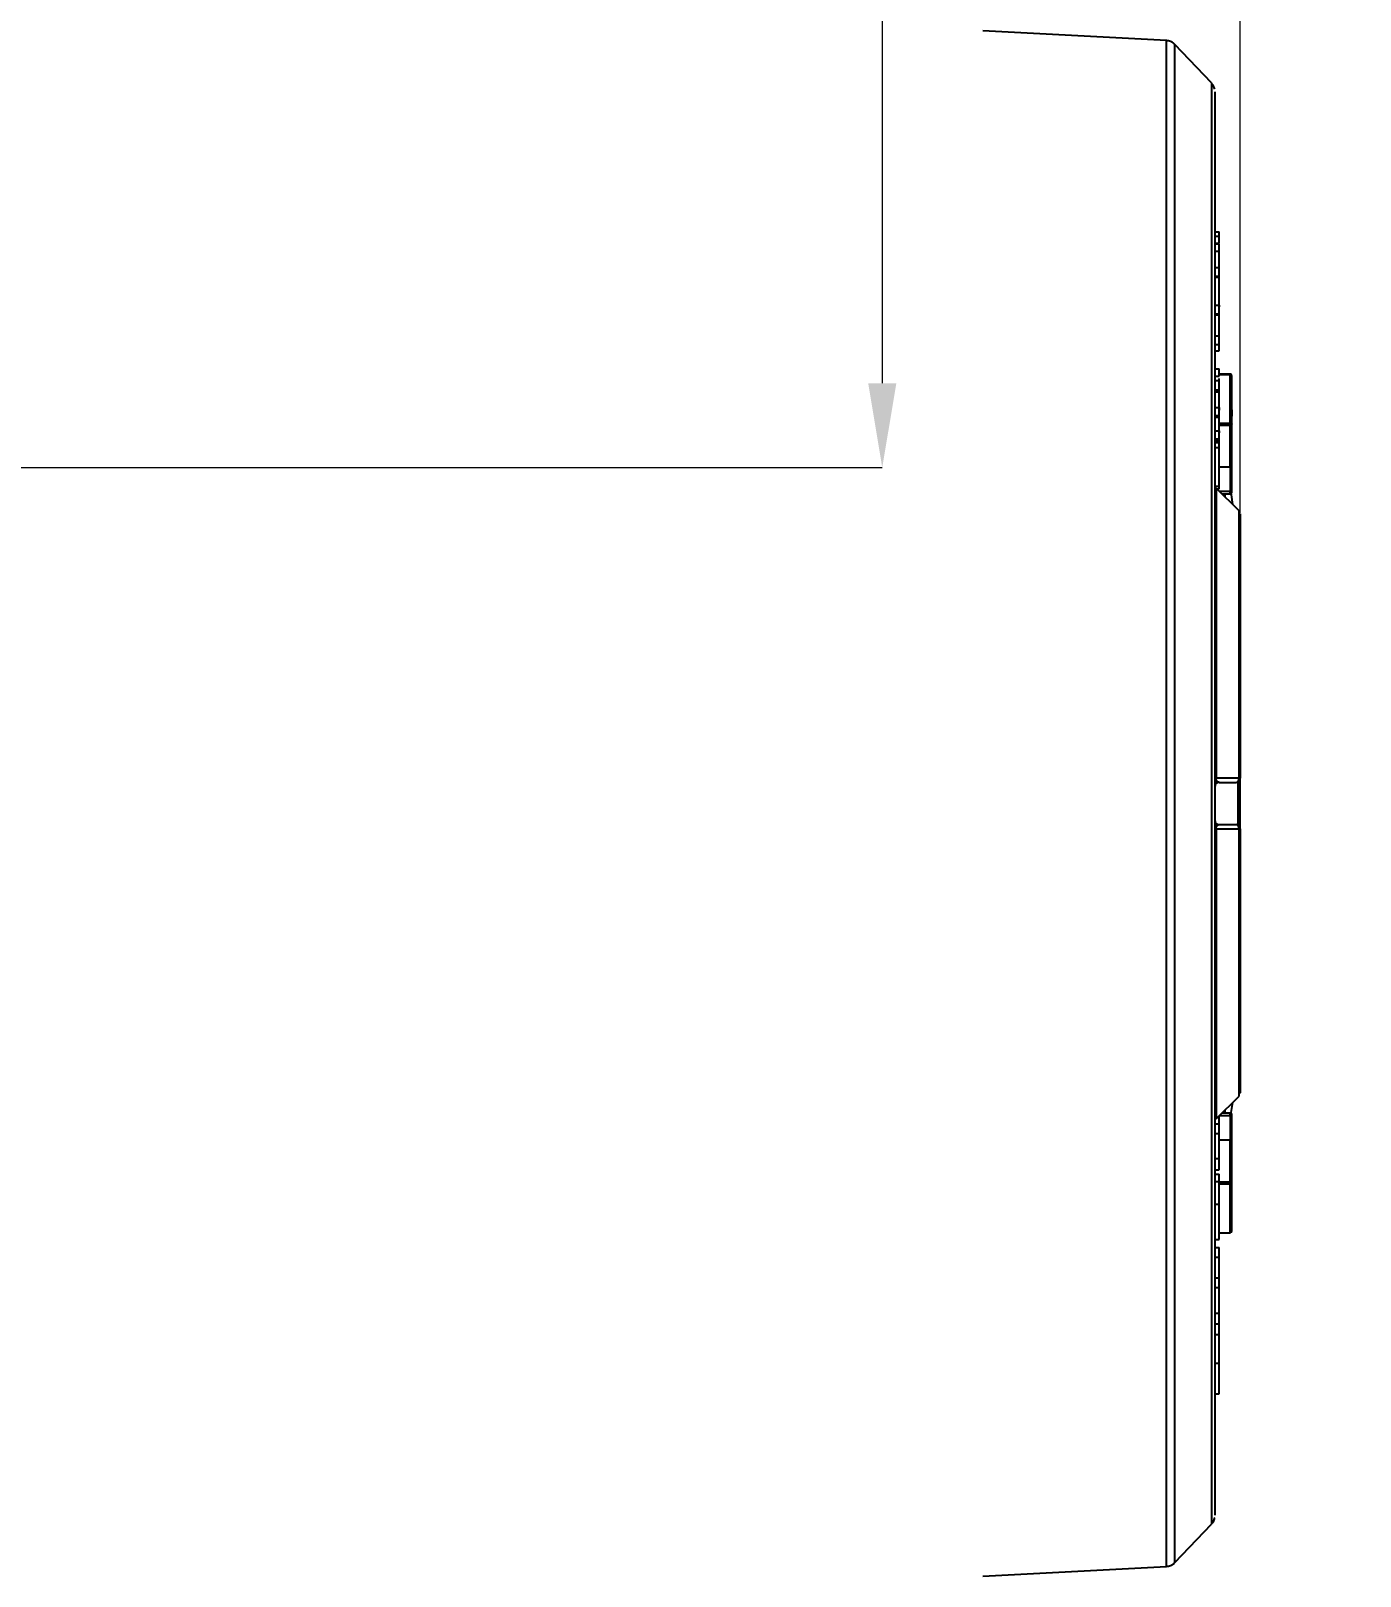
# Model space of a CAD drawing. Header units: millimetres. Extents: x 2251 to 4395, y 932 to 2449.
# Drawn here: x 3308.4 to 3465.8, y 1200.6 to 1383.5 of the extents above; entities that cross this region are included whole.
import ezdxf

# ---------------------------------------------------------------- set-up
doc = ezdxf.new("R2010")
doc.units = ezdxf.units.MM
doc.layers.add('AM_5', color=3, linetype='Continuous', lineweight=25)
doc.styles.add('SLDTEXTSTYLE1', font='txt.shx', dxfattribs={"width": 0.7, "bigfont": 'gbcbig.shx'})
doc.dimstyles.new('SLDDIMSTYLE12$0', dxfattribs={"dimtxt": 12, "dimasz": 10, "dimexe": 0, "dimexo": 0.0625, "dimgap": 0.875, "dimtad": 1, "dimdec": 1, "dimlfac": 1.8, "dimrnd": 1e-09, "dimzin": 12, "dimdsep": 46, "dimtxsty": 'SLDTEXTSTYLE1', "dimcen": 0.09, "dimdle": 8.16, "dimclrd": 3, "dimclre": 3, "dimadec": 0, "dimazin": 3, "dimtfac": 1, "dimtdec": 1, "dimtofl": 0, "dimtmove": 0, "dimatfit": 3, "dimfxl": 0, "dimfrac": 2, "dimtolj": 1, "dimlwd": 5, "dimlwe": 5, "dimarcsym": 0})

# ---------------------------------------------------------------- blocks, each defined once
blk = doc.blocks.new('*D66')
at = {"layer": 'AM_5', "color": 3, "lineweight": 5, "transparency": 16777216}
blk.add_line((3279.59, 1403.57), (3279.59, 1523.32), dxfattribs=at)
at = {"layer": 'AM_5', "color": 3, "linetype": 'Continuous', "lineweight": 5, "transparency": 16777216}
for p, q in [((3289.59, 1523.32), (3441.59, 1523.32)), ((3451.59, 1326.42), (3451.59, 1523.32))]:
    blk.add_line(p, q, dxfattribs=at)
at = {"layer": 'AM_5', "color": 3, "transparency": 16777216}
for points in [[(3289.59, 1524.99), (3289.59, 1521.65), (3279.59, 1523.32)], [(3441.59, 1524.99), (3441.59, 1521.65), (3451.59, 1523.32)]]:
    blk.add_solid(points, dxfattribs=at)
at = {"layer": 'Defpoints', "color": 0, "transparency": 16777216}
for p in [(3451.59, 1523.32), (3279.59, 1403.51), (3451.59, 1326.36)]:
    blk.add_point(p, dxfattribs=at)
at = {"layer": 'AM_5', "color": 0, "transparency": 16777216, "insert": (3365.59, 1530.2), "char_height": 12, "attachment_point": 5, "style": 'SLDTEXTSTYLE1'}
blk.add_mtext('\\A1;175', dxfattribs=at)
blk = doc.blocks.new('*D67')
at = {"layer": 'AM_5', "color": 3, "lineweight": 5, "transparency": 16777216}
blk.add_line((3451.13, 1403.57), (3451.13, 1523.32), dxfattribs=at)
at = {"layer": 'AM_5', "color": 3, "linetype": 'Continuous', "lineweight": 5, "transparency": 16777216}
for p, q in [((3461.13, 1523.32), (3613.14, 1523.32)), ((3623.14, 1326.42), (3623.14, 1523.32))]:
    blk.add_line(p, q, dxfattribs=at)
at = {"layer": 'AM_5', "color": 3, "transparency": 16777216}
for points in [[(3461.13, 1524.99), (3461.13, 1521.65), (3451.13, 1523.32)], [(3613.14, 1524.99), (3613.14, 1521.65), (3623.14, 1523.32)]]:
    blk.add_solid(points, dxfattribs=at)
at = {"layer": 'Defpoints', "color": 0, "transparency": 16777216}
for p in [(3623.14, 1523.32), (3451.13, 1403.51), (3623.14, 1326.36)]:
    blk.add_point(p, dxfattribs=at)
at = {"layer": 'AM_5', "color": 0, "transparency": 16777216, "insert": (3537.13, 1530.2), "char_height": 12, "attachment_point": 5, "style": 'SLDTEXTSTYLE1'}
blk.add_mtext('\\A1;195', dxfattribs=at)
blk = doc.blocks.new('*D75')
at = {"layer": 'AM_5', "color": 3, "lineweight": 5, "transparency": 16777216}
blk.add_line((3394.85, 1449.28), (3409.2, 1449.28), dxfattribs=at)
at = {"layer": 'AM_5', "color": 3, "linetype": 'Continuous', "lineweight": 5, "transparency": 16777216}
for p, q in [((3409.2, 1439.28), (3409.2, 1341.83)), ((3149.26, 1331.83), (3409.2, 1331.83))]:
    blk.add_line(p, q, dxfattribs=at)
at = {"layer": 'AM_5', "color": 3, "transparency": 16777216}
for points in [[(3407.54, 1439.28), (3410.87, 1439.28), (3409.2, 1449.28)], [(3407.54, 1341.83), (3410.87, 1341.83), (3409.2, 1331.83)]]:
    blk.add_solid(points, dxfattribs=at)
at = {"layer": 'Defpoints', "color": 0, "transparency": 16777216}
for p in [(3394.79, 1449.28), (3149.2, 1331.83), (3409.2, 1331.83)]:
    blk.add_point(p, dxfattribs=at)
at = {"layer": 'AM_5', "color": 0, "transparency": 16777216, "insert": (3402.33, 1399.78), "char_height": 12, "attachment_point": 5, "rotation": 90, "style": 'SLDTEXTSTYLE1'}
blk.add_mtext('\\A1;115', dxfattribs=at)

msp = doc.modelspace()

# ---------------------------------------------------------------- linework, layer by layer
at = {"color": 7, "linetype": 'Continuous', "lineweight": 25}
for p, q in [((3442.841, 1382.403), (3421.113, 1383.542)), ((3448.175, 1377.381), (3443.851, 1381.938)), ((3448.587, 1359.753), (3449.087, 1359.753)), ((3449.087, 1359.242), (3449.087, 1359.753)), ((3448.587, 1359.242), (3449.087, 1359.242)), ((3448.587, 1358.412), (3449.087, 1358.412)), ((3448.587, 1358.349), (3449.087, 1358.349)), ((3449.087, 1358.412), (3449.087, 1359.242)), ((3449.087, 1357.455), (3449.087, 1358.349)), ((3448.587, 1357.455), (3449.087, 1357.455)), ((3448.587, 1355.54), (3449.087, 1355.54)), ((3448.587, 1354.519), (3449.087, 1354.519)), ((3448.587, 1354.391), (3449.087, 1354.391)), ((3449.087, 1354.519), (3449.087, 1355.54)), ((3449.087, 1354.647), (3449.087, 1354.642)), ((3449.087, 1354.391), (3449.087, 1354.519)), ((3449.087, 1351.073), (3449.087, 1354.391)), ((3448.587, 1351.073), (3449.087, 1351.073)), ((3449.087, 1350.051), (3449.087, 1351.073)), ((3448.587, 1350.051), (3449.087, 1350.051)), ((3448.587, 1349.924), (3449.087, 1349.924)), ((3449.087, 1349.924), (3449.087, 1350.051)), ((3449.087, 1347.435), (3449.087, 1349.924)), ((3448.587, 1347.435), (3449.087, 1347.435)), ((3449.087, 1346.413), (3449.087, 1347.435)), ((3448.587, 1346.413), (3449.087, 1346.413)), ((3448.587, 1345.647), (3449.087, 1345.647)), ((3449.087, 1345.647), (3449.087, 1346.413)), ((3448.587, 1343.541), (3449.087, 1343.541)), ((3449.087, 1342.648), (3449.087, 1343.541)), ((3448.587, 1342.648), (3449.087, 1342.648)), ((3448.587, 1342.137), (3449.087, 1342.137)), ((3450.386, 1342.912), (3449.087, 1342.912)), ((3449.087, 1342.878), (3450.386, 1342.878)), ((3449.087, 1341.052), (3449.087, 1342.137)), ((3448.587, 1341.052), (3449.087, 1341.052)), ((3448.587, 1340.861), (3449.087, 1340.861)), ((3448.587, 1340.797), (3449.087, 1340.797)), ((3449.087, 1340.861), (3449.087, 1341.052)), ((3449.087, 1338.946), (3449.087, 1340.797)), ((3448.587, 1338.946), (3449.087, 1338.946)), ((3448.587, 1337.988), (3449.087, 1337.988)), ((3448.587, 1337.797), (3449.087, 1337.797)), ((3449.087, 1337.988), (3449.087, 1338.946)), ((3449.087, 1337.797), (3449.087, 1337.988)), ((3449.087, 1336.201), (3449.087, 1337.797)), ((3450.586, 1338.688), (3450.586, 1337.923)), ((3448.587, 1336.201), (3449.087, 1336.201)), ((3449.087, 1337.097), (3450.386, 1337.097)), ((3449.087, 1336.843), (3450.386, 1336.843)), ((3449.087, 1335.244), (3449.087, 1336.201)), ((3450.386, 1331.911), (3450.386, 1336.843)), ((3450.586, 1332.052), (3450.586, 1336.985)), ((3448.587, 1335.244), (3449.087, 1335.244)), ((3449.087, 1335.052), (3448.587, 1335.052)), ((3448.587, 1334.925), (3449.087, 1334.925)), ((3448.587, 1334.797), (3449.087, 1334.797)), ((3448.587, 1334.223), (3449.087, 1334.223)), ((3449.087, 1335.052), (3449.087, 1335.244)), ((3449.087, 1334.925), (3449.087, 1335.052)), ((3449.087, 1334.861), (3449.087, 1334.925)), ((3449.087, 1334.797), (3449.087, 1334.861)), ((3449.087, 1334.223), (3449.087, 1334.797)), ((3449.087, 1331.911), (3450.386, 1331.911)), ((3448.587, 1329.627), (3449.087, 1329.627)), ((3451.44, 1326.709), (3448.733, 1329.416)), ((3448.841, 1329.308), (3449.087, 1329.308)), ((3449.087, 1329.308), (3449.087, 1329.627)), ((3450.386, 1328.986), (3449.163, 1328.986)), ((3449.416, 1328.733), (3450.386, 1328.733)), ((3449.42, 1328.729), (3450.386, 1328.729)), ((3449.783, 1328.366), (3449.783, 1328.729)), ((3449.786, 1328.363), (3449.786, 1328.729)), ((3450.386, 1328.729), (3450.386, 1328.733)), ((3451.547, 1320.694), (3451.523, 1320.622)), ((3451.541, 1320.662), (3451.559, 1320.725)), ((3451.563, 1320.738), (3451.57, 1320.761)), ((3451.44, 1295.093), (3451.44, 1295.576)), ((3448.733, 1295.091), (3451.44, 1295.093)), ((3449.087, 1294.562), (3451.087, 1294.562)), ((3451.44, 1289.031), (3448.733, 1289.034)), ((3448.965, 1289.532), (3449.087, 1289.562)), ((3449.087, 1289.562), (3451.087, 1289.562)), ((3451.44, 1288.1), (3451.44, 1289.031)), ((3451.57, 1266.214), (3451.58, 1266.216)), ((3451.523, 1263.503), (3451.547, 1263.43)), ((3451.559, 1263.4), (3451.541, 1263.463)), ((3451.587, 1263.217), (3451.562, 1263.392)), ((3451.57, 1263.364), (3451.563, 1263.387)), ((3448.733, 1254.709), (3451.44, 1257.416)), ((3449.162, 1255.138), (3450.386, 1255.138)), ((3450.386, 1255.391), (3449.415, 1255.391)), ((3450.386, 1255.395), (3449.419, 1255.395)), ((3449.783, 1255.395), (3449.783, 1255.759)), ((3449.786, 1255.395), (3449.786, 1255.762)), ((3450.386, 1255.391), (3450.386, 1255.395)), ((3450.471, 1255.255), (3450.689, 1256.665)), ((3448.587, 1254.138), (3449.087, 1254.138)), ((3449.087, 1254.138), (3449.087, 1255.062)), ((3449.087, 1252.993), (3449.087, 1254.138)), ((3448.587, 1252.993), (3449.087, 1252.993)), ((3449.087, 1249.975), (3449.087, 1252.993)), ((3450.386, 1252.213), (3449.087, 1252.213)), ((3450.386, 1247.281), (3450.386, 1252.213)), ((3450.586, 1247.139), (3450.586, 1252.072)), ((3449.087, 1249.975), (3448.587, 1249.975)), ((3448.587, 1248.686), (3449.087, 1248.686)), ((3448.587, 1248.161), (3449.087, 1248.161)), ((3449.087, 1247.314), (3449.087, 1248.161)), ((3448.587, 1247.314), (3449.087, 1247.314)), ((3449.087, 1244.639), (3449.087, 1247.314)), ((3449.087, 1247.281), (3450.386, 1247.281)), ((3449.087, 1247.027), (3450.386, 1247.027)), ((3450.586, 1244.001), (3450.586, 1247.139)), ((3448.587, 1244.639), (3449.087, 1244.639)), ((3450.586, 1241.412), (3450.586, 1244.001)), ((3449.087, 1241.246), (3450.386, 1241.246)), ((3449.087, 1241.212), (3450.386, 1241.212)), ((3448.587, 1240.454), (3449.087, 1240.454)), ((3448.587, 1239.494), (3449.087, 1239.494)), ((3448.587, 1238.351), (3449.087, 1238.351)), ((3449.087, 1235.89), (3449.087, 1238.351)), ((3448.587, 1235.89), (3449.087, 1235.89)), ((3449.087, 1234.745), (3449.087, 1235.89)), ((3448.587, 1234.745), (3449.087, 1234.745)), ((3449.087, 1231.727), (3449.087, 1234.745)), ((3448.587, 1231.727), (3449.087, 1231.727)), ((3448.587, 1230.448), (3449.087, 1230.448)), ((3448.587, 1229.204), (3449.087, 1229.204)), ((3448.587, 1225.795), (3449.087, 1225.795)), ((3449.087, 1222.183), (3449.087, 1225.795)), ((3448.587, 1222.183), (3449.087, 1222.183)), ((3443.851, 1202.187), (3448.175, 1206.743)), ((3421.113, 1200.583), (3442.841, 1201.722))]:
    msp.add_line(p, q, dxfattribs=at)
at = {"color": 7, "linetype": 'Continuous', "lineweight": 25, "flags": 128}
for points in [[(3442.841, 1201.722), (3442.841, 1201.73), (3442.841, 1201.982), (3442.841, 1202.584), (3442.841, 1203.533), (3442.841, 1204.825), (3442.841, 1206.455), (3442.841, 1208.417), (3442.841, 1210.704), (3442.841, 1213.306), (3442.841, 1216.213), (3442.841, 1219.415), (3442.841, 1222.898), (3442.842, 1226.65), (3442.842, 1230.655), (3442.842, 1234.898), (3442.842, 1239.363), (3442.842, 1244.033), (3442.842, 1248.888), (3442.842, 1253.911), (3442.842, 1259.082), (3442.842, 1264.381), (3442.842, 1269.788), (3442.842, 1275.28), (3442.842, 1280.838), (3442.842, 1286.439), (3442.842, 1292.062), (3442.842, 1297.685), (3442.842, 1303.287), (3442.842, 1308.844), (3442.842, 1314.337), (3442.842, 1319.743), (3442.842, 1325.042), (3442.842, 1330.213), (3442.842, 1335.236), (3442.842, 1340.092), (3442.842, 1344.761), (3442.842, 1349.227), (3442.842, 1353.47), (3442.842, 1357.475), (3442.841, 1361.227), (3442.841, 1364.71), (3442.841, 1367.912), (3442.841, 1370.819), (3442.841, 1373.421), (3442.841, 1375.708), (3442.841, 1377.67), (3442.841, 1379.3), (3442.841, 1380.592), (3442.841, 1381.541), (3442.841, 1382.142), (3442.841, 1382.395), (3442.841, 1382.403)], [(3443.851, 1202.187), (3443.851, 1202.199), (3443.851, 1202.471), (3443.851, 1203.104), (3443.851, 1204.095), (3443.851, 1205.441), (3443.851, 1207.135), (3443.851, 1209.171), (3443.851, 1211.54), (3443.851, 1214.234), (3443.851, 1217.241), (3443.851, 1220.55), (3443.851, 1224.146), (3443.851, 1228.015), (3443.851, 1232.143), (3443.851, 1236.511), (3443.851, 1241.103), (3443.851, 1245.901), (3443.851, 1250.884), (3443.851, 1256.033), (3443.851, 1261.327), (3443.851, 1266.745), (3443.851, 1272.264), (3443.851, 1277.864), (3443.851, 1283.52), (3443.851, 1289.211), (3443.851, 1294.914), (3443.851, 1300.604), (3443.851, 1306.261), (3443.851, 1311.86), (3443.851, 1317.38), (3443.851, 1322.798), (3443.851, 1328.092), (3443.851, 1333.241), (3443.851, 1338.224), (3443.851, 1343.021), (3443.851, 1347.614), (3443.851, 1351.982), (3443.851, 1356.11), (3443.851, 1359.979), (3443.851, 1363.575), (3443.851, 1366.884), (3443.851, 1369.891), (3443.851, 1372.584), (3443.851, 1374.954), (3443.851, 1376.99), (3443.851, 1378.684), (3443.851, 1380.029), (3443.851, 1381.021), (3443.851, 1381.654), (3443.851, 1381.926), (3443.851, 1381.938)], [(3448.175, 1377.381), (3448.175, 1377.374), (3448.175, 1377.12), (3448.175, 1376.509), (3448.175, 1375.542), (3448.175, 1374.223), (3448.175, 1372.559), (3448.175, 1370.555), (3448.175, 1368.222), (3448.175, 1365.568), (3448.175, 1362.604), (3448.175, 1359.343), (3448.175, 1355.799), (3448.175, 1351.987), (3448.175, 1347.923), (3448.175, 1343.623), (3448.175, 1339.107), (3448.175, 1334.392), (3448.175, 1329.499), (3448.175, 1324.449), (3448.175, 1319.262), (3448.175, 1313.961), (3448.175, 1308.567), (3448.175, 1303.104), (3448.175, 1297.595), (3448.175, 1292.062), (3448.175, 1286.53), (3448.175, 1281.02), (3448.175, 1275.557), (3448.175, 1270.164), (3448.175, 1264.863), (3448.175, 1259.676), (3448.175, 1254.626), (3448.175, 1249.733), (3448.175, 1245.018), (3448.175, 1240.501), (3448.175, 1236.202), (3448.175, 1232.137), (3448.175, 1228.325), (3448.175, 1224.782), (3448.175, 1221.521), (3448.175, 1218.557), (3448.175, 1215.903), (3448.175, 1213.569), (3448.175, 1211.566), (3448.175, 1209.902), (3448.175, 1208.583), (3448.175, 1207.616), (3448.175, 1207.005), (3448.175, 1206.751), (3448.175, 1206.743)], [(3450.386, 1342.878), (3450.386, 1342.895), (3450.386, 1342.906), (3450.386, 1342.912), (3450.386, 1342.912)], [(3450.386, 1337.097), (3450.386, 1337.935), (3450.386, 1338.743), (3450.386, 1339.521), (3450.386, 1340.265), (3450.386, 1340.974), (3450.386, 1341.647), (3450.386, 1342.282), (3450.386, 1342.878)], [(3450.386, 1337.097), (3450.425, 1337.095), (3450.463, 1337.088), (3450.497, 1337.078), (3450.528, 1337.064), (3450.553, 1337.047), (3450.571, 1337.028), (3450.583, 1337.007), (3450.586, 1336.985)], [(3450.386, 1336.843), (3450.386, 1336.87), (3450.386, 1336.899), (3450.386, 1336.932), (3450.386, 1336.966), (3450.386, 1337), (3450.386, 1337.034), (3450.386, 1337.067), (3450.386, 1337.097)], [(3450.386, 1331.911), (3450.386, 1331.613), (3450.386, 1331.283), (3450.386, 1330.928), (3450.386, 1330.552), (3450.386, 1330.164), (3450.386, 1329.769), (3450.386, 1329.374), (3450.386, 1328.986)], [(3448.733, 1329.416), (3448.733, 1329.335), (3448.733, 1328.892), (3448.733, 1328.069), (3448.733, 1326.874), (3448.733, 1325.319), (3448.733, 1323.421), (3448.733, 1321.198), (3448.733, 1318.675), (3448.733, 1315.877), (3448.733, 1312.832), (3448.733, 1309.573), (3448.733, 1306.133), (3448.733, 1302.548), (3448.733, 1298.855), (3448.733, 1295.091)], [(3450.386, 1328.791), (3450.386, 1328.811), (3450.386, 1328.833), (3450.386, 1328.857), (3450.386, 1328.882), (3450.386, 1328.908), (3450.386, 1328.934), (3450.386, 1328.96), (3450.386, 1328.986)], [(3450.386, 1328.733), (3450.386, 1328.734), (3450.386, 1328.737), (3450.386, 1328.742), (3450.386, 1328.749), (3450.386, 1328.757), (3450.386, 1328.767), (3450.386, 1328.778), (3450.386, 1328.791)], [(3450.69, 1327.459), (3450.551, 1328.599), (3450.523, 1328.783)], [(3451.44, 1295.576), (3451.44, 1298.558), (3451.44, 1301.957), (3451.44, 1305.255), (3451.44, 1308.418), (3451.44, 1311.414), (3451.44, 1314.214), (3451.44, 1316.787), (3451.44, 1319.109), (3451.44, 1321.154), (3451.44, 1322.903), (3451.44, 1324.338), (3451.44, 1325.444), (3451.44, 1326.209), (3451.44, 1326.626), (3451.44, 1326.709)], [(3451.298, 1294.609), (3451.298, 1292.062), (3451.298, 1289.515)], [(3448.733, 1289.034), (3448.733, 1285.27), (3448.733, 1281.576), (3448.733, 1277.991), (3448.733, 1274.551), (3448.733, 1271.293), (3448.733, 1268.248), (3448.733, 1265.45), (3448.733, 1262.927), (3448.733, 1260.704), (3448.733, 1258.806), (3448.733, 1257.251), (3448.733, 1256.056), (3448.733, 1255.233), (3448.733, 1254.79), (3448.733, 1254.709)], [(3451.44, 1257.416), (3451.44, 1257.498), (3451.44, 1257.916), (3451.44, 1258.681), (3451.44, 1259.787), (3451.44, 1261.221), (3451.44, 1262.97), (3451.44, 1265.016), (3451.44, 1267.338), (3451.44, 1269.911), (3451.44, 1272.71), (3451.44, 1275.707), (3451.44, 1278.87), (3451.44, 1282.168), (3451.44, 1285.567), (3451.44, 1288.1)], [(3450.386, 1255.333), (3450.386, 1255.345), (3450.386, 1255.357), (3450.386, 1255.367), (3450.386, 1255.375), (3450.386, 1255.382), (3450.386, 1255.387), (3450.386, 1255.39), (3450.386, 1255.391)], [(3450.386, 1255.138), (3450.386, 1255.164), (3450.386, 1255.19), (3450.386, 1255.216), (3450.386, 1255.242), (3450.386, 1255.267), (3450.386, 1255.291), (3450.386, 1255.313), (3450.386, 1255.333)], [(3450.386, 1255.138), (3450.386, 1254.75), (3450.386, 1254.355), (3450.386, 1253.96), (3450.386, 1253.571), (3450.386, 1253.196), (3450.386, 1252.84), (3450.386, 1252.511), (3450.386, 1252.213)], [(3450.386, 1247.027), (3450.386, 1247.057), (3450.386, 1247.09), (3450.386, 1247.124), (3450.386, 1247.158), (3450.386, 1247.192), (3450.386, 1247.224), (3450.386, 1247.254), (3450.386, 1247.281)], [(3450.386, 1247.027), (3450.425, 1247.029), (3450.463, 1247.036), (3450.497, 1247.046), (3450.528, 1247.06), (3450.553, 1247.077), (3450.571, 1247.096), (3450.583, 1247.117), (3450.586, 1247.139)], [(3450.386, 1241.246), (3450.386, 1241.842), (3450.386, 1242.477), (3450.386, 1243.15), (3450.386, 1243.859), (3450.386, 1244.603), (3450.386, 1245.381), (3450.386, 1246.189), (3450.386, 1247.027)], [(3450.386, 1241.27), (3450.386, 1241.248), (3450.386, 1241.231), (3450.386, 1241.219), (3450.386, 1241.212), (3450.386, 1241.212)], [(3450.386, 1241.212), (3450.386, 1241.212), (3450.386, 1241.218), (3450.386, 1241.229), (3450.386, 1241.246)]]:
    msp.add_lwpolyline(points, dxfattribs=at)
at = {"color": 7, "linetype": 'Continuous', "lineweight": 25}
for centre, radius, start, end in [((3450.402, 1342.693), 0.185, 5.85572, 94.84996), ((3450.411, 1337.02), 0.179, 261.95044, 348.57855), ((3450.411, 1332.088), 0.179, 261.95044, 348.57855), ((3450.433, 1328.759), 0.232, 48.45882, 101.56135), ((3450.386, 1328.933), 0.2, 269.98753, 359.98753), ((3450.386, 1328.929), 0.2, 270, 360), ((3449.087, 1294.062), 0.5, 89.99997, 180), ((3451.087, 1295.062), 0.5, 270, 360), ((3451.459, 1294.817), 0.277, 62.37638, 93.77215), ((3449.087, 1290.062), 0.5, 180, 270.00004), ((3451.087, 1289.062), 0.5, 360, 90), ((3451.459, 1289.307), 0.277, 266.22785, 297.62362), ((3450.386, 1255.195), 0.2, 360, 90), ((3450.386, 1255.191), 0.2, 0.01246, 90.01247), ((3450.433, 1255.365), 0.232, 258.43864, 311.54119), ((3450.411, 1252.036), 0.179, 11.42145, 98.04956), ((3450.411, 1247.104), 0.179, 11.42145, 98.04956), ((3450.402, 1241.43), 0.185, 265.15004, 354.14429)]:
    msp.add_arc(centre, radius, start, end, dxfattribs=at)
for points, knots in [([(3443.857, 1381.909), (3443.819, 1381.955), (3443.677, 1382.13), (3443.33, 1382.328), (3443.01, 1382.371), (3442.854, 1382.392)], [0, 0, 0, 0, 0.1560443, 0.589322, 1, 1, 1, 1]), ([(3448.558, 1376.627), (3448.524, 1376.767), (3448.462, 1377.02), (3448.294, 1377.218), (3448.22, 1377.307)], [0, 0, 0, 0, 0.5529909, 1, 1, 1, 1]), ([(3448.586, 1376.342), (3448.587, 1376.284), (3448.587, 1376.169), (3448.587, 1374.812), (3448.587, 1372.601), (3448.587, 1369.478), (3448.587, 1365.499), (3448.587, 1360.703), (3448.587, 1355.145), (3448.587, 1348.886), (3448.587, 1341.996), (3448.587, 1334.551), (3448.587, 1326.634), (3448.587, 1318.333), (3448.587, 1309.74), (3448.587, 1300.95), (3448.587, 1295.025), (3448.587, 1292.062)], [0, 0, 0, 0, 0.0663505, 0.1330398, 0.199729, 0.2664183, 0.3331075, 0.3997968, 0.466486, 0.5331753, 0.5998645, 0.6665538, 0.733243, 0.7999323, 0.8666215, 0.9333108, 1, 1, 1, 1]), ([(3449.087, 1355.54), (3449.087, 1355.802), (3449.087, 1356.258), (3449.087, 1356.809), (3449.087, 1357.128), (3449.087, 1357.269), (3449.087, 1357.339), (3449.087, 1357.399), (3449.087, 1357.436), (3449.087, 1357.455)], [0, 0, 0, 0, 0.4018451, 0.700925, 0.8501447, 0.9000038, 0.92545, 0.9625731, 1, 1, 1, 1]), ([(3449.087, 1350.945), (3449.087, 1351.401), (3449.087, 1352.238), (3449.087, 1353.06), (3449.087, 1353.434)], [0, 0, 0, 0, 0.5444227, 1, 1, 1, 1]), ([(3449.087, 1351.073), (3449.087, 1351.055), (3449.087, 1351.019), (3449.087, 1350.961), (3449.087, 1350.903), (3449.087, 1350.874), (3449.087, 1350.876), (3449.087, 1350.877)], [0, 0, 0, 0, 0.1133857, 0.2261004, 0.4521085, 0.9035522, 1, 1, 1, 1]), ([(3449.087, 1342.137), (3449.087, 1342.152), (3449.087, 1342.24), (3449.087, 1342.327), (3449.087, 1342.398)], [0, 0, 0, 0, 0.1741084, 1, 1, 1, 1]), ([(3450.571, 1342.766), (3450.569, 1342.777), (3450.566, 1342.797), (3450.551, 1342.827), (3450.53, 1342.853), (3450.505, 1342.874), (3450.477, 1342.892), (3450.446, 1342.904), (3450.416, 1342.911), (3450.396, 1342.912), (3450.386, 1342.912)], [0, 0, 0, 0, 0.1371732, 0.2714331, 0.4024836, 0.5300389, 0.6538238, 0.7735757, 0.8890458, 1, 1, 1, 1]), ([(3449.087, 1338.946), (3449.087, 1338.921), (3449.087, 1338.884), (3449.087, 1338.833), (3449.087, 1338.788), (3449.087, 1338.738), (3449.087, 1338.661), (3449.087, 1338.608), (3449.087, 1338.619), (3449.087, 1338.627)], [0, 0, 0, 0, 0.0628935, 0.0931861, 0.1255191, 0.1834586, 0.2508615, 0.5002621, 1, 1, 1, 1]), ([(3449.087, 1336.201), (3449.087, 1336.186), (3449.087, 1336.159), (3449.087, 1336.12), (3449.087, 1336.087), (3449.087, 1336.031), (3449.087, 1335.971), (3449.087, 1335.938), (3449.087, 1335.943), (3449.087, 1335.945)], [0, 0, 0, 0, 0.0518131, 0.0882956, 0.1299462, 0.1775457, 0.3534829, 0.7059159, 1, 1, 1, 1]), ([(3449.087, 1329.627), (3449.087, 1330.146), (3449.087, 1331.175), (3449.087, 1332.719), (3449.087, 1333.718), (3449.087, 1334.223)], [0, 0, 0, 0, 0.3347977, 0.6633059, 1, 1, 1, 1]), ([(3450.586, 1328.933), (3450.586, 1329.205), (3450.586, 1329.759), (3450.586, 1330.612), (3450.586, 1331.413), (3450.586, 1331.842), (3450.586, 1332.052)], [0, 0, 0, 0, 0.245589, 0.5, 0.754411, 1, 1, 1, 1]), ([(3451.587, 1326.355), (3451.587, 1326.311), (3451.587, 1326.22), (3451.587, 1325.478), (3451.587, 1324.042), (3451.587, 1321.496), (3451.587, 1317.952), (3451.587, 1314.227), (3451.587, 1310.688), (3451.587, 1306.915), (3451.587, 1303.004), (3451.587, 1299.052), (3451.587, 1296.38), (3451.587, 1295.062)], [0, 0, 0, 0, 0.0782769, 0.15871, 0.2411685, 0.3693291, 0.4998887, 0.586965, 0.6733385, 0.7588314, 0.8412717, 0.9217141, 1, 1, 1, 1]), ([(3451.587, 1320.907), (3451.587, 1321.039), (3451.587, 1321.304), (3451.587, 1321.665), (3451.587, 1322.001), (3451.587, 1322.309), (3451.587, 1322.588), (3451.587, 1322.838), (3451.587, 1322.989), (3451.587, 1323.092), (3451.587, 1323.208), (3451.587, 1323.362), (3451.587, 1323.503), (3451.587, 1323.709), (3451.587, 1323.748), (3451.587, 1323.78)], [0, 0, 0, 0, 0.0714438, 0.1428837, 0.2143199, 0.285763, 0.3572067, 0.4286378, 0.5000556, 0.5040645, 0.5360484, 0.6252562, 0.6932376, 0.7500931, 1, 1, 1, 1]), ([(3451.517, 1320.618), (3451.534, 1320.656), (3451.576, 1320.747), (3451.582, 1320.848), (3451.587, 1320.907)], [0, 0, 0, 0, 0.4097539, 1, 1, 1, 1]), ([(3451.587, 1320.907), (3451.587, 1320.86), (3451.587, 1320.809), (3451.57, 1320.761), (3451.569, 1320.759)], [0, 0, 0, 0, 0.946273, 1, 1, 1, 1]), ([(3448.716, 1294.649), (3448.738, 1294.634), (3448.797, 1294.595), (3448.901, 1294.593), (3448.965, 1294.592)], [0, 0, 0, 0, 0.3808157, 1, 1, 1, 1]), ([(3449.087, 1294.562), (3449.046, 1294.568), (3448.967, 1294.579), (3448.871, 1294.656), (3448.804, 1294.756), (3448.764, 1294.847), (3448.741, 1294.943), (3448.732, 1295.028), (3448.733, 1295.07), (3448.733, 1295.091)], [0, 0, 0, 0, 0.2865456, 0.5610687, 0.6891901, 0.8054766, 0.906505, 0.9531764, 1, 1, 1, 1]), ([(3451.087, 1294.562), (3451.133, 1294.57), (3451.206, 1294.581), (3451.291, 1294.649), (3451.349, 1294.72), (3451.393, 1294.804), (3451.435, 1294.928), (3451.438, 1295.028), (3451.44, 1295.093)], [0, 0, 0, 0, 0.238585, 0.3787456, 0.4999975, 0.6362115, 0.761415, 1, 1, 1, 1]), ([(3448.587, 1292.062), (3448.587, 1289.1), (3448.587, 1283.174), (3448.587, 1274.385), (3448.587, 1265.792), (3448.587, 1257.491), (3448.587, 1249.574), (3448.587, 1242.129), (3448.587, 1235.239), (3448.587, 1228.98), (3448.587, 1223.422), (3448.587, 1218.626), (3448.587, 1214.647), (3448.587, 1211.524), (3448.587, 1209.313), (3448.587, 1207.956), (3448.587, 1207.84), (3448.586, 1207.782)], [0, 0, 0, 0, 0.066684, 0.133368, 0.200052, 0.266736, 0.33342, 0.400104, 0.466788, 0.533472, 0.600156, 0.66684, 0.7335241, 0.8002081, 0.8668921, 0.9335761, 1, 1, 1, 1]), ([(3448.965, 1289.532), (3448.901, 1289.531), (3448.797, 1289.53), (3448.738, 1289.49), (3448.716, 1289.475)], [0, 0, 0, 0, 0.6187385, 1, 1, 1, 1]), ([(3448.733, 1289.034), (3448.733, 1289.055), (3448.732, 1289.097), (3448.741, 1289.182), (3448.764, 1289.278), (3448.804, 1289.369), (3448.871, 1289.47), (3448.927, 1289.507), (3448.965, 1289.532)], [0, 0, 0, 0, 0.06574553, 0.13122986, 0.27289447, 0.43590199, 0.61544419, 1, 1, 1, 1]), ([(3451.44, 1289.031), (3451.438, 1289.097), (3451.435, 1289.197), (3451.393, 1289.321), (3451.349, 1289.405), (3451.291, 1289.475), (3451.206, 1289.544), (3451.133, 1289.555), (3451.087, 1289.562)], [0, 0, 0, 0, 0.2385849, 0.3638389, 0.5000025, 0.6213043, 0.7614151, 1, 1, 1, 1]), ([(3451.587, 1289.062), (3451.587, 1287.701), (3451.587, 1284.977), (3451.587, 1281.005), (3451.587, 1277.189), (3451.587, 1273.588), (3451.587, 1270.252), (3451.587, 1267.229), (3451.587, 1264.563), (3451.587, 1262.292), (3451.587, 1260.451), (3451.587, 1259.056), (3451.587, 1258.167), (3451.587, 1257.755), (3451.587, 1257.812), (3451.587, 1257.827)], [0, 0, 0, 0, 0.0808771, 0.1617542, 0.24263131, 0.32350841, 0.40438551, 0.48526261, 0.56613971, 0.64701681, 0.72789392, 0.80877102, 0.88964812, 0.97052522, 1, 1, 1, 1]), ([(3451.564, 1263.382), (3451.567, 1263.374), (3451.585, 1263.321), (3451.586, 1263.265), (3451.587, 1263.217)], [0, 0, 0, 0, 0.1486571, 1, 1, 1, 1]), ([(3451.587, 1260.399), (3451.587, 1260.393), (3451.587, 1260.378), (3451.587, 1260.864), (3451.587, 1261.762), (3451.587, 1262.732), (3451.587, 1263.217)], [0, 0, 0, 0, 0.1673104, 0.4448736, 0.7224368, 1, 1, 1, 1]), ([(3450.586, 1252.072), (3450.586, 1252.282), (3450.586, 1252.711), (3450.586, 1253.512), (3450.586, 1254.364), (3450.586, 1254.919), (3450.586, 1255.191)], [0, 0, 0, 0, 0.245589, 0.5, 0.754411, 1, 1, 1, 1]), ([(3449.087, 1248.686), (3449.087, 1248.773), (3449.087, 1248.948), (3449.087, 1249.25), (3449.087, 1249.646), (3449.087, 1249.843), (3449.087, 1249.975)], [0, 0, 0, 0, 0.1250401, 0.2502359, 0.4998742, 1, 1, 1, 1]), ([(3449.087, 1240.454), (3449.087, 1240.489), (3449.087, 1240.558), (3449.087, 1241.189), (3449.087, 1242.021), (3449.087, 1242.81), (3449.087, 1243.703), (3449.087, 1244.327), (3449.087, 1244.639)], [0, 0, 0, 0, 0.25015941, 0.49958066, 0.62466902, 0.74973011, 0.87480959, 1, 1, 1, 1]), ([(3449.087, 1238.351), (3449.087, 1238.446), (3449.087, 1238.566), (3449.087, 1238.842), (3449.087, 1239.086), (3449.087, 1239.33), (3449.087, 1239.494)], [0, 0, 0, 0, 0.5004596, 0.6283614, 0.7507034, 1, 1, 1, 1]), ([(3449.087, 1230.448), (3449.087, 1230.535), (3449.087, 1230.707), (3449.087, 1231.007), (3449.087, 1231.4), (3449.087, 1231.596), (3449.087, 1231.727)], [0, 0, 0, 0, 0.125077, 0.2502224, 0.4998872, 1, 1, 1, 1]), ([(3449.087, 1229.032), (3449.087, 1229.193), (3449.087, 1229.434), (3449.087, 1229.938), (3449.087, 1230.278), (3449.087, 1230.448)], [0, 0, 0, 0, 0.5005372, 0.7503463, 1, 1, 1, 1]), ([(3449.087, 1225.795), (3449.087, 1226.199), (3449.087, 1227.005), (3449.087, 1227.995), (3449.087, 1228.648), (3449.087, 1228.996), (3449.087, 1229.142), (3449.087, 1229.198), (3449.087, 1229.202), (3449.087, 1229.204)], [0, 0, 0, 0, 0.2503213, 0.4998014, 0.6247836, 0.7496745, 0.8746984, 0.9373467, 1, 1, 1, 1]), ([(3448.271, 1206.872), (3448.306, 1206.913), (3448.4, 1207.027), (3448.488, 1207.233), (3448.543, 1207.395), (3448.555, 1207.472), (3448.556, 1207.476)], [0, 0, 0, 0, 0.2393477, 0.6547521, 0.9846919, 1, 1, 1, 1]), ([(3442.845, 1201.746), (3442.926, 1201.745), (3443.171, 1201.741), (3443.519, 1201.911), (3443.785, 1202.096), (3443.878, 1202.223), (3443.893, 1202.244)], [0, 0, 0, 0, 0.2019411, 0.6071505, 0.9370498, 1, 1, 1, 1])]:
    msp.add_open_spline(points, degree=3, knots=knots, dxfattribs=at)
for points in [[(3450.586, 1336.985), (3450.586, 1338.077), (3450.586, 1340.261), (3450.586, 1341.895), (3450.586, 1342.712)], [(3451.587, 1266.217), (3451.587, 1266.982), (3451.587, 1268.512), (3451.587, 1271.239), (3451.587, 1274.233), (3451.587, 1277.488), (3451.587, 1280.947), (3451.587, 1284.563), (3451.587, 1288.286), (3451.587, 1292.062), (3451.587, 1295.839), (3451.587, 1299.561), (3451.587, 1303.178), (3451.587, 1306.637), (3451.587, 1309.891), (3451.587, 1312.886), (3451.587, 1315.613), (3451.587, 1317.142), (3451.587, 1317.907)]]:
    msp.add_open_spline(points, degree=3, dxfattribs=at)

# ---------------------------------------------------------------- dimensions: what is measured, and where the dimension line sits
at = {"layer": 'AM_5'}
for base, p1, p2, text, picture, middle in [((3451.587, 1523.321), (3279.586, 1403.507), (3451.587, 1326.355), '175', '*D66', (3365.587, 1530.196)), ((3623.135, 1523.321), (3451.135, 1403.507), (3623.135, 1326.355), '195', '*D67', (3537.135, 1530.196))]:
    dim = msp.add_linear_dim(base=base, p1=p1, p2=p2, text=text, dimstyle='SLDDIMSTYLE12$0', override={"dimlfac": 1, "dimpost": ''}, dxfattribs=at)
    dim.commit()
    dim.dimension.update_dxf_attribs({"geometry": picture, "text_midpoint": middle})
dim = msp.add_linear_dim(base=(3409.204, 1331.828), p1=(3394.791, 1449.277), p2=(3149.196, 1331.828), angle=90, text='115', dimstyle='SLDDIMSTYLE12$0', override={"dimlfac": 1}, dxfattribs=at)
dim.commit()
dim.dimension.update_dxf_attribs({"geometry": '*D75', "text_midpoint": (3409.204, 1399.782), "dimtype": 160})

doc.saveas('drawing.dxf')
